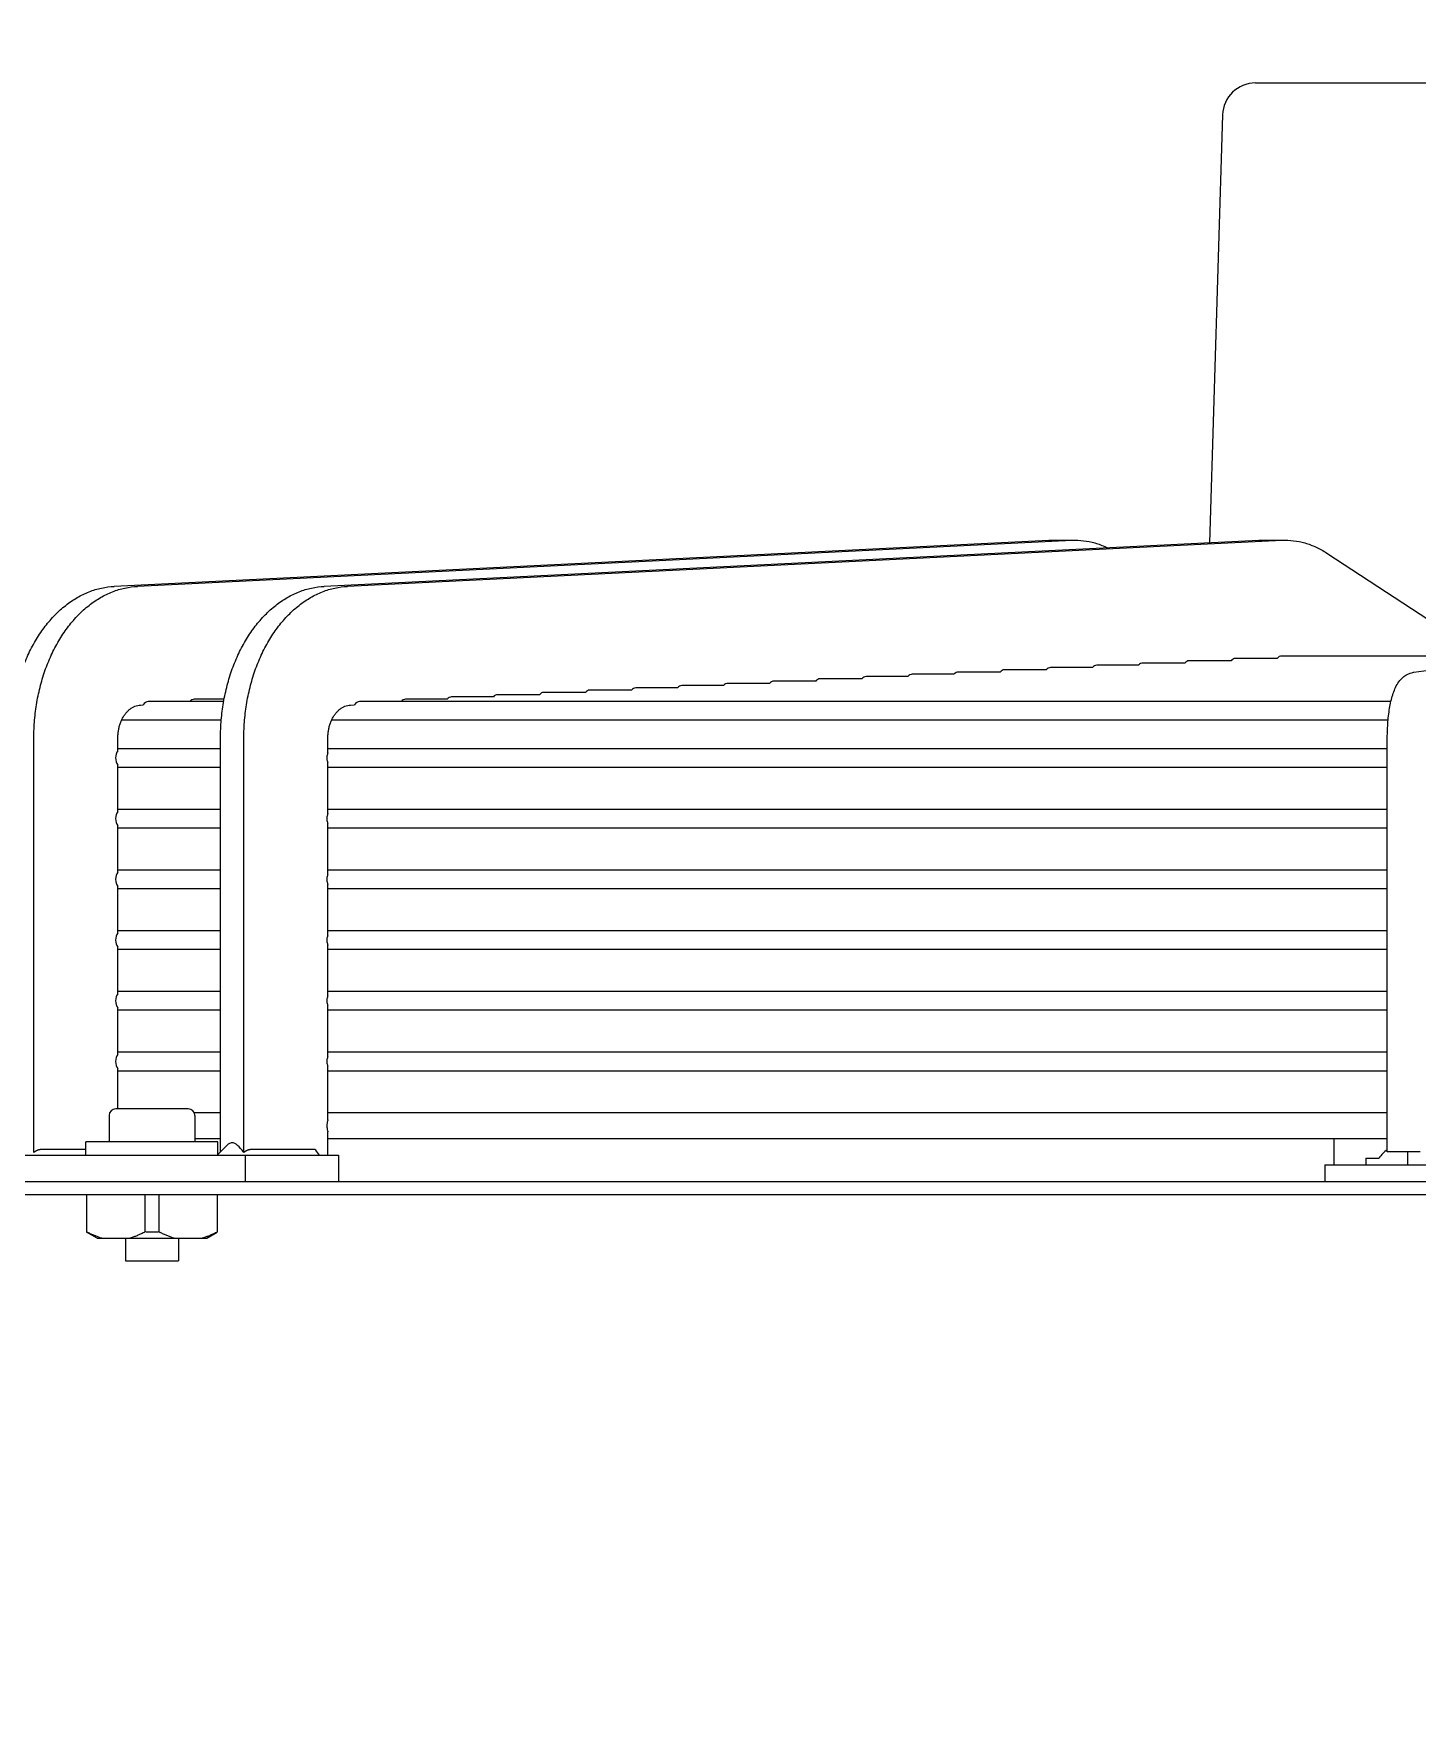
# Model space of a CAD drawing. Header units: millimetres. Extents: x 16200 to 32328, y 19251 to 29476.
# Drawn here: x 16583.98 to 16592.23, y 19600.77 to 19610.87 of the extents above; entities that cross this region are included whole.
import ezdxf

# ---------------------------------------------------------------- set-up
doc = ezdxf.new("R2010")
doc.units = ezdxf.units.MM
doc.header["$LTSCALE"] = 5
doc.layers.add('UNIT', color=6, linetype='Continuous')
doc.styles.add('SUBMITTAL', font='romans.shx', dxfattribs={"width": 0.75})
doc.dimstyles.new('SUBMITTAL', dxfattribs={"dimtxt": 0.09375, "dimasz": 0.09375, "dimexe": 0.03125, "dimexo": 0.0625, "dimgap": 0.0625, "dimtad": 0, "dimdec": 4, "dimzin": 4, "dimdsep": 46, "dimlunit": 4, "dimtxsty": 'SUBMITTAL', "dimcen": 0.09375, "dimclre": 6, "dimadec": 0, "dimazin": 0, "dimtfac": 1, "dimtdec": 0, "dimtofl": 0, "dimtmove": 0, "dimatfit": 3, "dimfxl": 0, "dimfrac": 2, "dimtolj": 1, "dimtzin": 4, "dimarcsym": 0})

msp = doc.modelspace()

# ---------------------------------------------------------------- linework, layer by layer
at = {"layer": 'UNIT'}
for p, q in [((16591.2697, 19610.5774), (16601.349, 19610.5774)), ((16591.0729, 19610.3866), (16590.995, 19607.8341)), ((16584.4611, 19607.5739), (16590.0359, 19607.8485)), ((16584.6003, 19607.5739), (16590.1751, 19607.8485)), ((16585.7139, 19607.5739), (16591.2887, 19607.8485)), ((16585.8531, 19607.5739), (16591.4279, 19607.8485)), ((16590.0563, 19607.8489), (16590.1955, 19607.8489)), ((16591.309, 19607.8489), (16591.4482, 19607.8489)), ((16591.6944, 19607.7721), (16592.6313, 19607.1581)), ((16592.2146, 19607.0615), (16594.25, 19607.3361)), ((16591.3984, 19607.1434), (16591.1492, 19607.1434)), ((16592.9307, 19607.1581), (16591.4251, 19607.1581)), ((16589.4709, 19607.0489), (16589.2215, 19607.0489)), ((16589.746, 19607.0624), (16589.4965, 19607.0624)), ((16590.0213, 19607.0759), (16589.7717, 19607.0759)), ((16590.2966, 19607.0894), (16590.0469, 19607.0894)), ((16590.5721, 19607.1029), (16590.3223, 19607.1029)), ((16590.8477, 19607.1164), (16590.5978, 19607.1164)), ((16591.1234, 19607.1299), (16590.8734, 19607.1299)), ((16587.2722, 19606.9409), (16587.0232, 19606.9409)), ((16587.5468, 19606.9544), (16587.2978, 19606.9544)), ((16587.8215, 19606.9679), (16587.5724, 19606.9679)), ((16588.0963, 19606.9814), (16587.8472, 19606.9814)), ((16588.3711, 19606.9949), (16588.1219, 19606.9949)), ((16588.6459, 19607.0084), (16588.3967, 19607.0084)), ((16588.9208, 19607.0219), (16588.6716, 19607.0219)), ((16589.1958, 19607.0354), (16588.9465, 19607.0354)), ((16584.6178, 19606.8657), (16584.6341, 19606.8665)), ((16585.1146, 19606.8869), (16584.6644, 19606.8869)), ((16585.117, 19606.9004), (16584.9387, 19606.9004)), ((16585.8705, 19606.8657), (16585.8949, 19606.8669)), ((16592.0773, 19606.8869), (16585.925, 19606.8869)), ((16586.4484, 19606.9004), (16586.1995, 19606.9004)), ((16586.723, 19606.9139), (16586.474, 19606.9139)), ((16586.9976, 19606.9274), (16586.7486, 19606.9274)), ((16584.506, 19606.7767), (16585.1003, 19606.7767)), ((16585.7588, 19606.7767), (16592.0604, 19606.7767)), ((16583.9821, 19604.1961), (16583.9821, 19606.6689)), ((16584.4832, 19606.5921), (16584.4832, 19606.6689)), ((16585.0957, 19604.1995), (16585.0957, 19606.6689)), ((16585.2349, 19604.1961), (16585.2349, 19606.6689)), ((16585.736, 19606.5797), (16585.736, 19606.6689)), ((16592.0556, 19604.1995), (16592.0556, 19606.6689)), ((16585.0957, 19606.605), (16584.4832, 19606.605)), ((16592.0556, 19606.605), (16585.736, 19606.605)), ((16584.4832, 19606.2299), (16584.4832, 19606.5077)), ((16584.4832, 19606.4948), (16585.0957, 19606.4948)), ((16585.736, 19606.2175), (16585.736, 19606.5201)), ((16585.736, 19606.4948), (16592.0556, 19606.4948)), ((16585.0957, 19606.2428), (16584.4832, 19606.2428)), ((16592.0556, 19606.2428), (16585.736, 19606.2428)), ((16584.4832, 19605.8677), (16584.4832, 19606.1455)), ((16584.4832, 19606.1326), (16585.0957, 19606.1326)), ((16585.736, 19605.8553), (16585.736, 19606.1579)), ((16585.736, 19606.1326), (16592.0556, 19606.1326)), ((16585.0957, 19605.8806), (16584.4832, 19605.8806)), ((16592.0556, 19605.8806), (16585.736, 19605.8806)), ((16584.4832, 19605.5055), (16584.4832, 19605.7832)), ((16584.4832, 19605.7704), (16585.0957, 19605.7704)), ((16585.736, 19605.4931), (16585.736, 19605.7957)), ((16585.736, 19605.7704), (16592.0556, 19605.7704)), ((16585.0957, 19605.5184), (16584.4832, 19605.5184)), ((16592.0556, 19605.5184), (16585.736, 19605.5184)), ((16585.736, 19605.1309), (16585.736, 19605.4334)), ((16584.4832, 19605.1433), (16584.4832, 19605.421)), ((16584.4832, 19605.4081), (16585.0957, 19605.4081)), ((16585.736, 19605.4081), (16592.0556, 19605.4081)), ((16585.0957, 19605.1562), (16584.4832, 19605.1562)), ((16592.0556, 19605.1562), (16585.736, 19605.1562)), ((16584.4832, 19604.7811), (16584.4832, 19605.0588)), ((16584.4832, 19605.0459), (16585.0957, 19605.0459)), ((16585.736, 19604.7687), (16585.736, 19605.0712)), ((16585.736, 19605.0459), (16592.0556, 19605.0459)), ((16585.0957, 19604.794), (16584.4832, 19604.794)), ((16592.0556, 19604.794), (16585.736, 19604.794)), ((16584.4832, 19604.4554), (16584.4832, 19604.6966)), ((16584.4832, 19604.6837), (16585.0957, 19604.6837)), ((16585.736, 19604.3906), (16585.736, 19604.709)), ((16585.736, 19604.6837), (16592.0556, 19604.6837)), ((16584.4307, 19604.416), (16584.4307, 19604.2585)), ((16584.9032, 19604.4554), (16584.4701, 19604.4554)), ((16585.0957, 19604.4318), (16584.9393, 19604.4318)), ((16584.9426, 19604.416), (16584.9426, 19604.2585)), ((16592.0556, 19604.4318), (16585.736, 19604.4318)), ((16585.736, 19604.1798), (16585.736, 19604.3194)), ((16585.0803, 19604.2585), (16584.2929, 19604.2585)), ((16584.2929, 19604.1798), (16584.2929, 19604.2585)), ((16584.9426, 19604.2782), (16585.0957, 19604.2782)), ((16585.0803, 19604.1842), (16585.0803, 19604.2585)), ((16585.736, 19604.2782), (16592.0556, 19604.2782)), ((16591.739, 19604.1227), (16591.739, 19604.2782)), ((16583.5731, 19604.1798), (16585.8002, 19604.1798)), ((16584.2929, 19604.2126), (16584.0239, 19604.2126)), ((16585.2434, 19604.1798), (16585.2434, 19604.0223)), ((16585.661, 19604.2126), (16585.2767, 19604.2126)), ((16585.8002, 19604.1798), (16585.8002, 19604.0223)), ((16591.6834, 19604.1227), (16600.9353, 19604.1227)), ((16591.6834, 19604.1227), (16591.6834, 19604.0223)), ((16591.927, 19604.1621), (16592.0058, 19604.1621)), ((16591.927, 19604.1621), (16591.927, 19604.1227)), ((16592.2524, 19604.1995), (16592.0556, 19604.1995)), ((16592.1784, 19604.1227), (16592.1784, 19604.1995)), ((16579.4393, 19604.0223), (16613.1794, 19604.0223)), ((16613.1794, 19603.9436), (16579.4393, 19603.9436)), ((16584.2969, 19603.9436), (16584.2969, 19603.7214)), ((16584.6449, 19603.9436), (16584.6449, 19603.7214)), ((16584.7284, 19603.9436), (16584.7284, 19603.7214)), ((16585.0764, 19603.9436), (16585.0764, 19603.7214)), ((16584.3599, 19603.6837), (16584.2969, 19603.7201)), ((16585.0134, 19603.6837), (16585.0764, 19603.7201)), ((16584.3599, 19603.6837), (16585.0134, 19603.6837)), ((16584.5292, 19603.6837), (16584.5292, 19603.5499)), ((16584.8441, 19603.6837), (16584.8441, 19603.5499)), ((16584.5292, 19603.5499), (16584.8441, 19603.5499))]:
    msp.add_line(p, q, dxfattribs=at)
for centre, radius, start, end in [((16591.2697, 19610.3806), 0.1969, 90, 178.25151), ((16584.4701, 19604.416), 0.0394, 90, 180), ((16584.9032, 19604.416), 0.0394, 0, 90), ((16592.1928, 19604.027), 0.2307, 126.49726, 144.15266)]:
    msp.add_arc(centre, radius, start, end, dxfattribs=at)
for centre, major_axis, ratio, start_param, end_param in [((16591.1492, 19607.0882), (0, -0.0551), 0.712077, 3.141517, 3.8564199), ((16591.4251, 19607.103), (0, -0.0551), 0.71258, 3.1415074, 3.8909101), ((16589.2215, 19606.9938), (0, -0.0551), 0.7099252, 3.141561, 3.8564678), ((16589.4965, 19607.0073), (0, -0.0551), 0.7101349, 3.1415573, 3.8564638), ((16589.7717, 19607.0208), (0, -0.0551), 0.710369, 3.141553, 3.8564592), ((16590.0469, 19607.0343), (0, -0.0551), 0.7106314, 3.1415481, 3.8564538), ((16590.3223, 19607.0477), (0, -0.0551), 0.7109269, 3.1415422, 3.8564474), ((16590.5978, 19607.0612), (0, -0.0551), 0.7112612, 3.1415352, 3.8564398), ((16590.8734, 19607.0747), (0, -0.0551), 0.7116416, 3.1415269, 3.8564308), ((16587.0232, 19606.8858), (0, -0.0551), 0.7088222, 3.1415778, 3.8564861), ((16587.2978, 19606.8993), (0, -0.0551), 0.7089205, 3.1415765, 3.8564847), ((16587.5724, 19606.9128), (0, -0.0551), 0.7090275, 3.141575, 3.8564831), ((16587.8472, 19606.9263), (0, -0.0551), 0.7091442, 3.1415734, 3.8564813), ((16588.1219, 19606.9398), (0, -0.0551), 0.7092719, 3.1415715, 3.8564792), ((16588.3967, 19606.9533), (0, -0.0551), 0.7094121, 3.1415694, 3.8564769), ((16588.6716, 19606.9668), (0, -0.0551), 0.7095663, 3.1415669, 3.8564743), ((16588.9465, 19606.9803), (0, -0.0551), 0.7097366, 3.1415642, 3.8564713), ((16584.6644, 19606.8318), (0, -0.0551), 0.7079972, 3.1415858, 4.0326206), ((16584.9387, 19606.8453), (0, -0.0551), 0.7080429, 3.1415852, 3.8564942), ((16585.925, 19606.8318), (0, -0.0551), 0.7084995, 3.1415818, 4.0233013), ((16586.1995, 19606.8453), (0, -0.0551), 0.708571, 3.141581, 3.8564896), ((16586.474, 19606.8588), (0, -0.0551), 0.7086482, 3.14158, 3.8564885), ((16586.7486, 19606.8723), (0, -0.0551), 0.7087318, 3.141579, 3.8564874), ((16584.5083, 19606.5499), (0, -0.0551), 0.7079678, 3.8398095, 4.712382), ((16584.5083, 19606.5499), (0, -0.0551), 0.7079678, 4.7123959, 5.5849684), ((16584.5083, 19606.1877), (0, -0.0551), 0.7079678, 3.8398095, 4.712382), ((16584.5083, 19606.1877), (0, -0.0551), 0.7079678, 4.7123959, 5.5849684), ((16584.5083, 19605.8255), (0, -0.0551), 0.7079678, 3.8398095, 4.712382), ((16584.5083, 19605.8255), (0, -0.0551), 0.7079678, 4.7123959, 5.5849684), ((16584.5083, 19605.4633), (0, -0.0551), 0.7079678, 3.8398095, 4.712382), ((16584.5083, 19605.4633), (0, -0.0551), 0.7079678, 4.7123959, 5.5849684), ((16584.5083, 19605.1011), (0, -0.0551), 0.7079678, 3.8398095, 4.712382), ((16584.5083, 19605.1011), (0, -0.0551), 0.7079678, 4.7123959, 5.5849684), ((16584.5083, 19604.7389), (0, -0.0551), 0.7079678, 3.8398095, 4.712382), ((16584.5083, 19604.7389), (0, -0.0551), 0.7079678, 4.7123959, 5.5849684), ((16586.6571, 19605.5884), (0, -1.969), 0.7071068, 5.4860047, 5.5095695)]:
    msp.add_ellipse(centre, major_axis=major_axis, ratio=ratio, start_param=start_param, end_param=end_param, dxfattribs=at)
for points in [[(16590.038, 19607.8485), (16590.0441, 19607.8488), (16590.0502, 19607.8489), (16590.0563, 19607.8489)], [(16591.2907, 19607.8485), (16591.2968, 19607.8488), (16591.3029, 19607.8489), (16591.309, 19607.8489)], [(16585.0758, 19604.1798), (16585.092, 19604.1956), (16585.1079, 19604.2117), (16585.1235, 19604.228)], [(16584.3882, 19603.6837), (16584.3849, 19603.6847), (16584.3785, 19603.6867), (16584.3687, 19603.6899), (16584.359, 19603.6935), (16584.3491, 19603.6973), (16584.3391, 19603.7015), (16584.3289, 19603.7059), (16584.3185, 19603.7107), (16584.3079, 19603.7158), (16584.3006, 19603.7195), (16584.2969, 19603.7214)], [(16584.6449, 19603.7214), (16584.6411, 19603.7195), (16584.6338, 19603.7158), (16584.623, 19603.7106), (16584.6126, 19603.7058), (16584.6024, 19603.7013), (16584.5924, 19603.6972), (16584.5825, 19603.6934), (16584.5728, 19603.6899), (16584.5632, 19603.6866), (16584.5568, 19603.6847), (16584.5536, 19603.6837)], [(16584.7284, 19603.7214), (16584.7238, 19603.7211), (16584.7145, 19603.7206), (16584.7006, 19603.7202), (16584.6866, 19603.72), (16584.6727, 19603.7202), (16584.6588, 19603.7206), (16584.6495, 19603.7211), (16584.6449, 19603.7214)], [(16584.8197, 19603.6837), (16584.8164, 19603.6847), (16584.81, 19603.6867), (16584.8002, 19603.6899), (16584.7905, 19603.6935), (16584.7806, 19603.6973), (16584.7706, 19603.7015), (16584.7604, 19603.7059), (16584.75, 19603.7107), (16584.7394, 19603.7158), (16584.7321, 19603.7195), (16584.7284, 19603.7214)], [(16585.0764, 19603.7214), (16585.0726, 19603.7195), (16585.0653, 19603.7158), (16585.0545, 19603.7106), (16585.0441, 19603.7058), (16585.0339, 19603.7013), (16585.0239, 19603.6972), (16585.0141, 19603.6934), (16585.0043, 19603.6899), (16584.9947, 19603.6866), (16584.9883, 19603.6847), (16584.9851, 19603.6837)]]:
    msp.add_open_spline(points, degree=3, dxfattribs=at)
for points, knots in [([(16590.1751, 19607.8484), (16590.198, 19607.8496), (16590.221, 19607.8488), (16590.2438, 19607.8461), (16590.2667, 19607.8435), (16590.2893, 19607.8389), (16590.3117, 19607.8325), (16590.3341, 19607.8261), (16590.3562, 19607.8178), (16590.378, 19607.8077), (16590.3806, 19607.8065), (16590.3831, 19607.8053), (16590.3857, 19607.8041)], [0, 0, 0, 0, 0.25037629, 0.25037629, 0.25037629, 0.50056405, 0.50056405, 0.50056405, 0.75075182, 0.75075182, 0.75075182, 0.78029111, 0.78029111, 0.78029111, 0.78029111]), ([(16591.4279, 19607.8484), (16591.4507, 19607.8496), (16591.4738, 19607.8488), (16591.4966, 19607.8461), (16591.5194, 19607.8435), (16591.5421, 19607.8389), (16591.5645, 19607.8325), (16591.5868, 19607.8261), (16591.609, 19607.8178), (16591.6307, 19607.8077), (16591.6524, 19607.7976), (16591.6737, 19607.7858), (16591.6944, 19607.7722)], [0, 0, 0, 0, 0.2503763, 0.2503763, 0.2503763, 0.5005641, 0.5005641, 0.5005641, 0.7507518, 0.7507518, 0.7507518, 1, 1, 1, 1]), ([(16583.843, 19606.6689), (16583.843, 19606.7044), (16583.8445, 19606.7403), (16583.8474, 19606.7757), (16583.8504, 19606.8112), (16583.8548, 19606.8461), (16583.8607, 19606.8808), (16583.8667, 19606.9154), (16583.8741, 19606.9498), (16583.8828, 19606.9833), (16583.8916, 19607.0167), (16583.9017, 19607.0493), (16583.9132, 19607.081), (16583.9246, 19607.1128), (16583.9375, 19607.1438), (16583.9516, 19607.1734), (16583.9656, 19607.203), (16583.9808, 19607.2313), (16583.9972, 19607.2583), (16584.0137, 19607.2854), (16584.0313, 19607.3112), (16584.0499, 19607.3354), (16584.0685, 19607.3595), (16584.0879, 19607.382), (16584.1084, 19607.4029), (16584.1288, 19607.4237), (16584.1502, 19607.443), (16584.1723, 19607.4603), (16584.1943, 19607.4777), (16584.217, 19607.4931), (16584.2403, 19607.5066), (16584.2636, 19607.5201), (16584.2877, 19607.5318), (16584.312, 19607.5413), (16584.3363, 19607.5509), (16584.3608, 19607.5583), (16584.3857, 19607.5638), (16584.4107, 19607.5692), (16584.436, 19607.5726), (16584.4611, 19607.5738)], [0, 0, 0, 0, 0.076921, 0.076921, 0.076921, 0.1538421, 0.1538421, 0.1538421, 0.2307631, 0.2307631, 0.2307631, 0.3076842, 0.3076842, 0.3076842, 0.3846052, 0.3846052, 0.3846052, 0.4615263, 0.4615263, 0.4615263, 0.5384473, 0.5384473, 0.5384473, 0.6153684, 0.6153684, 0.6153684, 0.6922894, 0.6922894, 0.6922894, 0.7692105, 0.7692105, 0.7692105, 0.8461315, 0.8461315, 0.8461315, 0.9230526, 0.9230526, 0.9230526, 1, 1, 1, 1]), ([(16583.9821, 19606.6689), (16583.9821, 19606.7044), (16583.9837, 19606.7403), (16583.9866, 19606.7757), (16583.9896, 19606.8112), (16583.994, 19606.8461), (16583.9999, 19606.8808), (16584.0059, 19606.9154), (16584.0133, 19606.9498), (16584.022, 19606.9833), (16584.0308, 19607.0167), (16584.0409, 19607.0493), (16584.0523, 19607.081), (16584.0638, 19607.1128), (16584.0767, 19607.1438), (16584.0908, 19607.1734), (16584.1048, 19607.203), (16584.12, 19607.2313), (16584.1364, 19607.2583), (16584.1529, 19607.2854), (16584.1705, 19607.3112), (16584.1891, 19607.3354), (16584.2076, 19607.3595), (16584.2271, 19607.382), (16584.2476, 19607.4029), (16584.268, 19607.4237), (16584.2894, 19607.443), (16584.3115, 19607.4603), (16584.3335, 19607.4777), (16584.3562, 19607.4931), (16584.3795, 19607.5066), (16584.4028, 19607.5201), (16584.4269, 19607.5318), (16584.4512, 19607.5413), (16584.4754, 19607.5509), (16584.5, 19607.5583), (16584.5249, 19607.5638), (16584.5499, 19607.5692), (16584.5752, 19607.5726), (16584.6003, 19607.5738)], [0, 0, 0, 0, 0.076921, 0.076921, 0.076921, 0.1538421, 0.1538421, 0.1538421, 0.2307631, 0.2307631, 0.2307631, 0.3076842, 0.3076842, 0.3076842, 0.3846052, 0.3846052, 0.3846052, 0.4615263, 0.4615263, 0.4615263, 0.5384473, 0.5384473, 0.5384473, 0.6153684, 0.6153684, 0.6153684, 0.6922894, 0.6922894, 0.6922894, 0.7692105, 0.7692105, 0.7692105, 0.8461315, 0.8461315, 0.8461315, 0.9230526, 0.9230526, 0.9230526, 1, 1, 1, 1]), ([(16585.0957, 19606.6689), (16585.0957, 19606.7044), (16585.0972, 19606.7403), (16585.1002, 19606.7757), (16585.1031, 19606.8112), (16585.1076, 19606.8461), (16585.1135, 19606.8808), (16585.1194, 19606.9154), (16585.1268, 19606.9498), (16585.1356, 19606.9833), (16585.1443, 19607.0167), (16585.1544, 19607.0493), (16585.1659, 19607.081), (16585.1774, 19607.1128), (16585.1903, 19607.1438), (16585.2043, 19607.1734), (16585.2184, 19607.203), (16585.2336, 19607.2313), (16585.25, 19607.2583), (16585.2664, 19607.2854), (16585.2841, 19607.3112), (16585.3026, 19607.3354), (16585.3212, 19607.3595), (16585.3407, 19607.382), (16585.3611, 19607.4029), (16585.3816, 19607.4237), (16585.403, 19607.443), (16585.425, 19607.4603), (16585.4471, 19607.4777), (16585.4697, 19607.4931), (16585.4931, 19607.5066), (16585.5164, 19607.5201), (16585.5404, 19607.5318), (16585.5647, 19607.5413), (16585.589, 19607.5509), (16585.6135, 19607.5583), (16585.6385, 19607.5638), (16585.6634, 19607.5692), (16585.6887, 19607.5726), (16585.7139, 19607.5738)], [0, 0, 0, 0, 0.076921, 0.076921, 0.076921, 0.1538421, 0.1538421, 0.1538421, 0.2307631, 0.2307631, 0.2307631, 0.3076842, 0.3076842, 0.3076842, 0.3846052, 0.3846052, 0.3846052, 0.4615263, 0.4615263, 0.4615263, 0.5384473, 0.5384473, 0.5384473, 0.6153684, 0.6153684, 0.6153684, 0.6922894, 0.6922894, 0.6922894, 0.7692105, 0.7692105, 0.7692105, 0.8461315, 0.8461315, 0.8461315, 0.9230526, 0.9230526, 0.9230526, 1, 1, 1, 1]), ([(16585.2349, 19606.6689), (16585.2349, 19606.7044), (16585.2364, 19606.7403), (16585.2394, 19606.7757), (16585.2423, 19606.8112), (16585.2468, 19606.8461), (16585.2527, 19606.8808), (16585.2586, 19606.9154), (16585.266, 19606.9498), (16585.2748, 19606.9833), (16585.2835, 19607.0167), (16585.2936, 19607.0493), (16585.3051, 19607.081), (16585.3166, 19607.1128), (16585.3295, 19607.1438), (16585.3435, 19607.1734), (16585.3576, 19607.203), (16585.3728, 19607.2313), (16585.3892, 19607.2583), (16585.4056, 19607.2854), (16585.4233, 19607.3112), (16585.4418, 19607.3354), (16585.4604, 19607.3595), (16585.4798, 19607.382), (16585.5003, 19607.4029), (16585.5207, 19607.4237), (16585.5422, 19607.443), (16585.5642, 19607.4603), (16585.5863, 19607.4777), (16585.6089, 19607.4931), (16585.6322, 19607.5066), (16585.6556, 19607.5201), (16585.6796, 19607.5318), (16585.7039, 19607.5413), (16585.7282, 19607.5509), (16585.7527, 19607.5583), (16585.7777, 19607.5638), (16585.8026, 19607.5692), (16585.8279, 19607.5726), (16585.8531, 19607.5738)], [0, 0, 0, 0, 0.076921, 0.076921, 0.076921, 0.1538421, 0.1538421, 0.1538421, 0.2307631, 0.2307631, 0.2307631, 0.3076842, 0.3076842, 0.3076842, 0.3846052, 0.3846052, 0.3846052, 0.4615263, 0.4615263, 0.4615263, 0.5384473, 0.5384473, 0.5384473, 0.6153684, 0.6153684, 0.6153684, 0.6922894, 0.6922894, 0.6922894, 0.7692105, 0.7692105, 0.7692105, 0.8461315, 0.8461315, 0.8461315, 0.9230526, 0.9230526, 0.9230526, 1, 1, 1, 1]), ([(16592.0556, 19606.6689), (16592.0556, 19606.7017), (16592.0569, 19606.7345), (16592.0621, 19606.7979), (16592.066, 19606.8283), (16592.0763, 19606.8852), (16592.0828, 19606.9115), (16592.0994, 19606.9601), (16592.1089, 19606.9825), (16592.1327, 19607.0152), (16592.1418, 19607.0257), (16592.1678, 19607.0462), (16592.186, 19607.0562), (16592.2102, 19607.0608), (16592.2124, 19607.0612), (16592.2146, 19607.0615)], [1.5707963, 1.5707963, 1.5707963, 1.5707963, 1.8779743, 1.8779743, 2.1851522, 2.1851522, 2.4923302, 2.4923302, 2.7995081, 2.7995081, 2.9409737, 2.9409737, 3.0918576, 3.0918576, 3.1066861, 3.1066861, 3.1066861, 3.1066861]), ([(16584.4832, 19606.6689), (16584.4832, 19606.6766), (16584.4836, 19606.6844), (16584.4842, 19606.692), (16584.4849, 19606.6997), (16584.4858, 19606.7074), (16584.4871, 19606.7149), (16584.4884, 19606.7224), (16584.49, 19606.7299), (16584.4919, 19606.7371), (16584.4938, 19606.7444), (16584.496, 19606.7515), (16584.4985, 19606.7584), (16584.501, 19606.7653), (16584.5038, 19606.772), (16584.5068, 19606.7784), (16584.5099, 19606.7849), (16584.5132, 19606.7911), (16584.5168, 19606.797), (16584.5204, 19606.8028), (16584.5242, 19606.8084), (16584.5282, 19606.8137), (16584.5322, 19606.8189), (16584.5365, 19606.8238), (16584.541, 19606.8284), (16584.5454, 19606.8329), (16584.55, 19606.8371), (16584.5548, 19606.8409), (16584.5596, 19606.8446), (16584.5646, 19606.848), (16584.5697, 19606.851), (16584.5748, 19606.8539), (16584.58, 19606.8564), (16584.5853, 19606.8585), (16584.5905, 19606.8606), (16584.5959, 19606.8622), (16584.6014, 19606.8634), (16584.6068, 19606.8646), (16584.6122, 19606.8653), (16584.6178, 19606.8656)], [0, 0, 0, 0, 0.076921, 0.076921, 0.076921, 0.153842, 0.153842, 0.153842, 0.230763, 0.230763, 0.230763, 0.307684, 0.307684, 0.307684, 0.384605, 0.384605, 0.384605, 0.461526, 0.461526, 0.461526, 0.538447, 0.538447, 0.538447, 0.615368, 0.615368, 0.615368, 0.692289, 0.692289, 0.692289, 0.7692101, 0.7692101, 0.7692101, 0.8461311, 0.8461311, 0.8461311, 0.9230521, 0.9230521, 0.9230521, 1, 1, 1, 1]), ([(16585.736, 19606.6689), (16585.736, 19606.6766), (16585.7363, 19606.6844), (16585.737, 19606.692), (16585.7376, 19606.6997), (16585.7386, 19606.7074), (16585.7399, 19606.7149), (16585.7411, 19606.7224), (16585.7427, 19606.7299), (16585.7446, 19606.7371), (16585.7465, 19606.7444), (16585.7488, 19606.7515), (16585.7513, 19606.7584), (16585.7538, 19606.7653), (16585.7565, 19606.772), (16585.7596, 19606.7784), (16585.7626, 19606.7849), (16585.766, 19606.7911), (16585.7695, 19606.797), (16585.7731, 19606.8028), (16585.7769, 19606.8084), (16585.781, 19606.8137), (16585.785, 19606.8189), (16585.7893, 19606.8238), (16585.7937, 19606.8284), (16585.7982, 19606.8329), (16585.8028, 19606.8371), (16585.8076, 19606.8409), (16585.8124, 19606.8446), (16585.8174, 19606.848), (16585.8224, 19606.851), (16585.8275, 19606.8539), (16585.8327, 19606.8564), (16585.838, 19606.8585), (16585.8433, 19606.8606), (16585.8487, 19606.8622), (16585.8541, 19606.8634), (16585.8595, 19606.8646), (16585.865, 19606.8653), (16585.8705, 19606.8656)], [0, 0, 0, 0, 0.076921, 0.076921, 0.076921, 0.153842, 0.153842, 0.153842, 0.230763, 0.230763, 0.230763, 0.307684, 0.307684, 0.307684, 0.384605, 0.384605, 0.384605, 0.461526, 0.461526, 0.461526, 0.538447, 0.538447, 0.538447, 0.615368, 0.615368, 0.615368, 0.692289, 0.692289, 0.692289, 0.7692101, 0.7692101, 0.7692101, 0.8461311, 0.8461311, 0.8461311, 0.9230521, 0.9230521, 0.9230521, 1, 1, 1, 1]), ([(16585.736, 19606.5797), (16585.7347, 19606.5768), (16585.7336, 19606.5738), (16585.7309, 19606.5647), (16585.7298, 19606.5567), (16585.7298, 19606.5499)], [0.754611842, 0.754611842, 0.754611842, 0.754611842, 0.778331745, 0.778331745, 0.830133896, 0.830133896, 0.830133896, 0.830133896]), ([(16585.7298, 19606.5499), (16585.7298, 19606.5431), (16585.7309, 19606.5351), (16585.7336, 19606.5259), (16585.7347, 19606.5229), (16585.736, 19606.5201)], [0, 0, 0, 0, 0.051802151, 0.051802151, 0.075522054, 0.075522054, 0.075522054, 0.075522054]), ([(16585.736, 19606.2175), (16585.7347, 19606.2146), (16585.7336, 19606.2116), (16585.7309, 19606.2025), (16585.7298, 19606.1945), (16585.7298, 19606.1877)], [0.754611842, 0.754611842, 0.754611842, 0.754611842, 0.778331745, 0.778331745, 0.830133896, 0.830133896, 0.830133896, 0.830133896]), ([(16585.7298, 19606.1877), (16585.7298, 19606.1809), (16585.7309, 19606.1729), (16585.7336, 19606.1637), (16585.7347, 19606.1607), (16585.736, 19606.1579)], [0, 0, 0, 0, 0.051802151, 0.051802151, 0.075522054, 0.075522054, 0.075522054, 0.075522054]), ([(16585.736, 19605.8553), (16585.7347, 19605.8524), (16585.7336, 19605.8494), (16585.7309, 19605.8403), (16585.7298, 19605.8323), (16585.7298, 19605.8255)], [-0.075522054, -0.075522054, -0.075522054, -0.075522054, -0.051802151, -0.051802151, 0, 0, 0, 0]), ([(16585.7298, 19605.8255), (16585.7298, 19605.8187), (16585.7309, 19605.8107), (16585.7336, 19605.8015), (16585.7347, 19605.7985), (16585.736, 19605.7957)], [-0.830133896, -0.830133896, -0.830133896, -0.830133896, -0.778331745, -0.778331745, -0.754611842, -0.754611842, -0.754611842, -0.754611842]), ([(16585.736, 19605.4931), (16585.7347, 19605.4902), (16585.7336, 19605.4872), (16585.7309, 19605.4781), (16585.7298, 19605.4701), (16585.7298, 19605.4633)], [-0.075522054, -0.075522054, -0.075522054, -0.075522054, -0.051802151, -0.051802151, 0, 0, 0, 0]), ([(16585.7298, 19605.4633), (16585.7298, 19605.4565), (16585.7309, 19605.4485), (16585.7336, 19605.4393), (16585.7347, 19605.4363), (16585.736, 19605.4334)], [-0.830133897, -0.830133897, -0.830133897, -0.830133897, -0.778331746, -0.778331746, -0.754611843, -0.754611843, -0.754611843, -0.754611843]), ([(16585.736, 19605.1309), (16585.7347, 19605.128), (16585.7336, 19605.125), (16585.7309, 19605.1159), (16585.7298, 19605.1079), (16585.7298, 19605.1011)], [-0.075522054, -0.075522054, -0.075522054, -0.075522054, -0.051802151, -0.051802151, 0, 0, 0, 0]), ([(16585.7298, 19605.1011), (16585.7298, 19605.0943), (16585.7309, 19605.0863), (16585.7336, 19605.0771), (16585.7347, 19605.0741), (16585.736, 19605.0712)], [-0.830133897, -0.830133897, -0.830133897, -0.830133897, -0.77830675, -0.77830675, -0.754610412, -0.754610412, -0.754610412, -0.754610412]), ([(16585.736, 19604.7687), (16585.7347, 19604.7658), (16585.7336, 19604.7628), (16585.7309, 19604.7537), (16585.7298, 19604.7457), (16585.7298, 19604.7389)], [-0.075522054, -0.075522054, -0.075522054, -0.075522054, -0.051802151, -0.051802151, 0, 0, 0, 0]), ([(16585.7298, 19604.7389), (16585.7298, 19604.7321), (16585.7309, 19604.7241), (16585.7336, 19604.7149), (16585.7347, 19604.7119), (16585.736, 19604.709)], [0, 0, 0, 0, 0.051802151, 0.051802151, 0.075522054, 0.075522054, 0.075522054, 0.075522054]), ([(16585.736, 19604.3906), (16585.7352, 19604.3885), (16585.7345, 19604.3864), (16585.7314, 19604.3756), (16585.7298, 19604.3645), (16585.7298, 19604.355)], [1.067161101, 1.067161101, 1.067161101, 1.067161101, 1.084108004, 1.084108004, 1.156260963, 1.156260963, 1.156260963, 1.156260963]), ([(16585.7298, 19604.355), (16585.7298, 19604.3455), (16585.7314, 19604.3344), (16585.7345, 19604.3236), (16585.7352, 19604.3215), (16585.736, 19604.3194)], [-1.156260963, -1.156260963, -1.156260963, -1.156260963, -1.084108004, -1.084108004, -1.067161101, -1.067161101, -1.067161101, -1.067161101]), ([(16585.2349, 19604.1961), (16585.2203, 19604.2137), (16585.2083, 19604.2275), (16585.1918, 19604.2427), (16585.1862, 19604.247), (16585.1778, 19604.2514), (16585.1749, 19604.2526), (16585.1697, 19604.2538), (16585.1675, 19604.2541), (16585.1631, 19604.2541), (16585.1609, 19604.2538), (16585.1557, 19604.2526), (16585.1528, 19604.2514), (16585.1444, 19604.247), (16585.1388, 19604.2427), (16585.1298, 19604.2345), (16585.1268, 19604.2314), (16585.1235, 19604.228)], [-0.853538, -0.853538, -0.853538, -0.853538, -0.64697322, -0.64697322, -0.53019502, -0.53019502, -0.4705504, -0.4705504, -0.42676965, -0.42676965, -0.38298892, -0.38298892, -0.32334436, -0.32334436, -0.20656641, -0.20656641, -0.14841074, -0.14841074, -0.14841074, -0.14841074]), ([(16584.0239, 19604.2126), (16584.0227, 19604.2126), (16584.0215, 19604.2126), (16584.0203, 19604.2125), (16584.0191, 19604.2124), (16584.018, 19604.2123), (16584.0168, 19604.2121), (16584.0156, 19604.2119), (16584.0144, 19604.2117), (16584.0132, 19604.2114), (16584.0131, 19604.2114), (16584.013, 19604.2114), (16584.0129, 19604.2114), (16584.0118, 19604.2111), (16584.0107, 19604.2108), (16584.0095, 19604.2105), (16584.0083, 19604.2101), (16584.0071, 19604.2097), (16584.0059, 19604.2093), (16584.0047, 19604.2088), (16584.0034, 19604.2084), (16584.0022, 19604.2078), (16584.0019, 19604.2077), (16584.0016, 19604.2076), (16584.0013, 19604.2074), (16584.0003, 19604.207), (16583.9994, 19604.2066), (16583.9984, 19604.2061), (16583.9971, 19604.2055), (16583.9958, 19604.2048), (16583.9945, 19604.2041), (16583.9932, 19604.2033), (16583.9919, 19604.2026), (16583.9906, 19604.2017), (16583.9899, 19604.2013), (16583.9892, 19604.2008), (16583.9884, 19604.2004), (16583.9878, 19604.2), (16583.9871, 19604.1995), (16583.9864, 19604.1991), (16583.985, 19604.1981), (16583.9836, 19604.1971), (16583.9821, 19604.1961)], [0, 0, 0, 0, 0.0909091, 0.0909091, 0.0909091, 0.1818182, 0.1818182, 0.1818182, 0.2727273, 0.2727273, 0.2727273, 0.2796798, 0.2796798, 0.2796798, 0.3636364, 0.3636364, 0.3636364, 0.4545455, 0.4545455, 0.4545455, 0.5454545, 0.5454545, 0.5454545, 0.5668519, 0.5668519, 0.5668519, 0.6363636, 0.6363636, 0.6363636, 0.7272727, 0.7272727, 0.7272727, 0.8181818, 0.8181818, 0.8181818, 0.8653178, 0.8653178, 0.8653178, 0.9090909, 0.9090909, 0.9090909, 1, 1, 1, 1]), ([(16585.2767, 19604.2126), (16585.2755, 19604.2126), (16585.2743, 19604.2126), (16585.2731, 19604.2125), (16585.2719, 19604.2124), (16585.2707, 19604.2123), (16585.2695, 19604.2121), (16585.2683, 19604.2119), (16585.2671, 19604.2117), (16585.2659, 19604.2114), (16585.2658, 19604.2114), (16585.2657, 19604.2114), (16585.2656, 19604.2114), (16585.2645, 19604.2111), (16585.2634, 19604.2108), (16585.2623, 19604.2105), (16585.2611, 19604.2101), (16585.2599, 19604.2097), (16585.2586, 19604.2093), (16585.2574, 19604.2088), (16585.2562, 19604.2084), (16585.2549, 19604.2078), (16585.2546, 19604.2077), (16585.2543, 19604.2076), (16585.254, 19604.2074), (16585.2531, 19604.207), (16585.2521, 19604.2066), (16585.2511, 19604.2061), (16585.2499, 19604.2055), (16585.2486, 19604.2048), (16585.2473, 19604.2041), (16585.246, 19604.2033), (16585.2447, 19604.2026), (16585.2433, 19604.2017), (16585.2426, 19604.2013), (16585.2419, 19604.2008), (16585.2412, 19604.2004), (16585.2405, 19604.2), (16585.2399, 19604.1995), (16585.2392, 19604.1991), (16585.2378, 19604.1981), (16585.2364, 19604.1971), (16585.2349, 19604.1961)], [0, 0, 0, 0, 0.0909091, 0.0909091, 0.0909091, 0.1818182, 0.1818182, 0.1818182, 0.2727273, 0.2727273, 0.2727273, 0.2797096, 0.2797096, 0.2797096, 0.3636364, 0.3636364, 0.3636364, 0.4545455, 0.4545455, 0.4545455, 0.5454545, 0.5454545, 0.5454545, 0.5668899, 0.5668899, 0.5668899, 0.6363636, 0.6363636, 0.6363636, 0.7272727, 0.7272727, 0.7272727, 0.8181818, 0.8181818, 0.8181818, 0.8653352, 0.8653352, 0.8653352, 0.9090909, 0.9090909, 0.9090909, 1, 1, 1, 1]), ([(16584.2969, 19603.7214), (16584.2969, 19603.7211), (16584.2969, 19603.7206), (16584.2969, 19603.7202), (16584.2969, 19603.7201), (16584.2969, 19603.7201)], [0, 0, 0, 0, 0.16666667, 0.33333333, 0.5, 0.5, 0.5, 0.5])]:
    msp.add_open_spline(points, degree=3, knots=knots, dxfattribs=at)

# ---------------------------------------------------------------- leaders
msp.add_leader([(16525.2386, 19600.7667), (16531.9711, 19614.846), (16608.4416, 19614.846)], dimstyle='SUBMITTAL', override={"dimscale": 36, "dimarcsym": 1}, dxfattribs=at)

doc.saveas('drawing.dxf')
